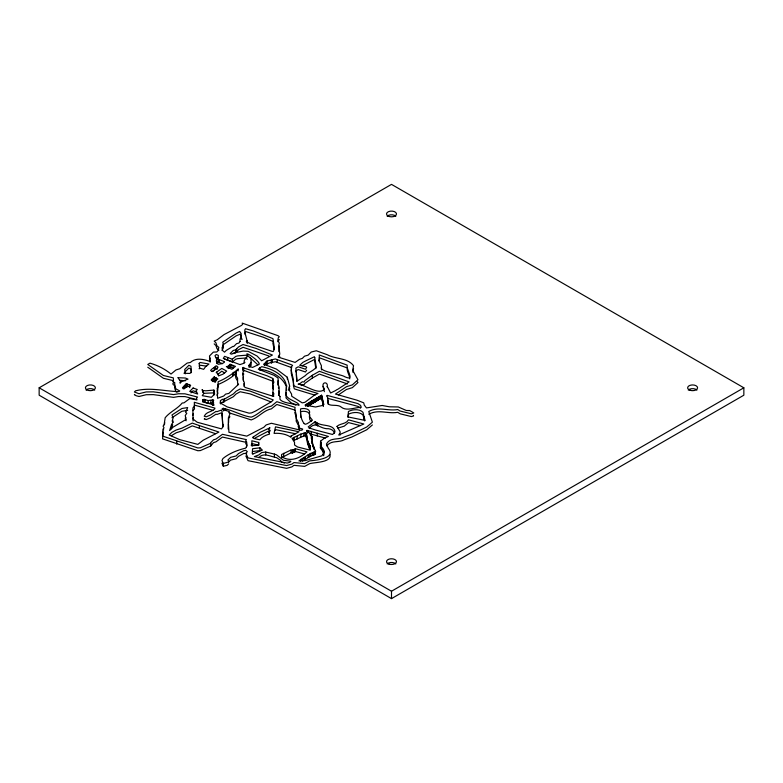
<?xml version="1.0" encoding="UTF-8"?>
<svg xmlns="http://www.w3.org/2000/svg" width="783" height="783" viewBox="0 0 783 783"><rect width="100%" height="100%" fill="white"/><g stroke="black" fill="none" stroke-linecap="round" stroke-linejoin="round"><path stroke-width="1.17" d="M315.872 368.685L314.423 359.505L302.307 365.73M216.617 363.498L216.744 361.178M322.625 399.721L323.056 403.069L324.015 404.253L322.361 405.496L315.539 406.994L305.027 405.095L321.607 395.249L322.939 404.214M322.704 403.617L321.607 395.249M310.146 445.791L310.146 448.561L309.373 448.365L307.699 444.157L306.212 437.129L306.633 433.41L305.184 432.823L300.848 434.095L292.049 438.47L294.516 442.268L294.555 444.998L297.628 447.024L310.107 450.147L310.489 446.887L307.699 441.387L306.212 434.35M246.508 446.966L246.674 444.754L245.666 443.697L246.42 442.415L222.46 437.061L216 441.837L213.495 442.62L210.666 446.046L200.36 450.577L197.854 450.734L162.561 438.852L163.256 431.942M237.543 385.53L237.611 384.169M171.438 428.741L172.681 424.738M241.066 338.305L241.184 336.357L240.097 334.214L236.163 335.829L222.763 345L223.449 347.662L222.039 350.5M273.247 388.339L272.69 383.21L273.776 382.799L273.805 381.664L272.964 381.213L273.375 380.225L272.68 379.178L273.228 378.62L267.209 375.84L242.877 367.628L243.033 370.76L243.826 371.269L242.945 372.15L243.17 379.657L244.384 382.867L243.953 386.42L245.353 387.497L273.531 396.413L273.384 395.562L272.181 395.542L273.521 394.74L273.796 393.369L272.846 392.655L273.375 386.508M311.947 439.234L311.947 436.454L310.489 433.743L306.887 430.963L307.024 430.386L328.39 436.425L324.211 438.274L320.541 441.172L321.157 442.522L320.413 447.993L323.868 452.926M248.955 365.358L249.708 366.415L252.547 367.462L259.261 364.183C259.506 360.023 238.003 346.82 250.883 358.624L251.186 362.392L248.955 365.358L248.955 367.207M193.156 417.74L193.039 420.951M352.918 372.356L353.534 368.49M286.245 386.968L286.676 390.316M202.621 400.074L203.502 401.894L214.102 405.046L213.103 404.752L212.487 403.421L213.456 401.806L212.604 401.356L213.769 400.182L212.77 399.878L208.131 400.573L204.03 399.34L202.621 400.074L202.621 401.924M278.464 395.395L279.502 392.126L279.042 390.932M238.14 370.917L238.14 369.067C231.866 374.421 225.563 378.718 218.173 381.722L217.733 387.585L217.136 388.182L217.86 393.565L216.891 395.209M164.45 424.826L164.743 422.556M222.157 415.714L222.039 410.928L220.894 410.223L216.969 411.682L216 411.398L210.51 415.029L206.223 416.81L204.216 416.262C206.369 411.418 211.831 412.24 214.796 408.824L214.885 408.1L194.311 402.286L194.497 406.211L193 407.708L192.872 409.206L193.049 419.052L197.159 422.213L221.511 428.878L222.989 426.813L223.4 424.631L222.744 424.112L222.039 413.698L220.894 413.003L216.969 414.452L216 414.178L210.51 417.809L206.223 419.58L204.216 419.042L204.794 418.455M228.46 424.22L228.949 432.304L246.802 436.131L263.851 427.264L266.181 424.924L271.368 423.27L301.024 430.298L302.307 429.896L302.688 429.064L299.282 428.037L299.36 426.148L298.186 423.701L298.568 422.849L296.15 418.318L296.385 415.244L294.77 409.646L295.093 407.366L276.83 401.699L271.417 406.083C263.509 407.6 258.713 414.599 251.235 417.153C241.37 415.744 232.375 409.861 222.744 408.364L221.892 409.225L229.282 411.574L229.908 413.943L228.401 417.828L228.176 429.015M237.582 380.969L235.859 378.12L235.556 375.771L235.996 371.7L238.14 369.067M235.967 374.695L235.996 371.7M172.828 422.507L173.072 420.863M277.877 385.03L278.053 380.802M278.464 387.272L278.572 388.456M275.362 430.327L275.499 429.622L295.563 433.772M192.931 415.293L193.264 413.61M348.014 417.222L348.406 414.256C352.458 412.044 359.632 411.496 362.979 415.068L364.702 420.941M322.939 401.444L323.056 405.839L323.056 404.674M210.666 446.046L210.881 442.473L213.495 439.84L216 439.057L222.46 434.291L246.42 439.645L245.666 440.927L246.674 441.974L246.997 445.752L245.627 448.14C237.709 450.068 229.321 453.259 222.94 458.544L221.981 460.561L223.321 463.448L223.321 466.218L227.168 465.347L228.646 463.859M320.413 447.993L320.541 441.172M323.575 453.974L323.496 454.796L323.868 450.156L320.413 445.214M279.365 345.988L278.885 351.645M235.967 371.925L235.859 375.341L237.582 378.199L237.543 382.76L238.551 384.296L228.832 393.428L225.612 394.113L223.732 396.002L217.596 398.293L217.273 391.383M288.976 390.521L289.739 389.024L289.201 386.802M306.212 437.129L306.633 436.19L303.833 435.925L293.547 440.555L293.547 437.775M321.5 367.119C318.74 371.729 341.261 374.157 344.765 376.731C355.736 381.801 346.008 369.87 347.202 365.152L319.229 354.953L319.533 360.337L318.75 360.16L321.382 365.651L321.5 369.899M286.186 392.352L286.03 397.96L290.943 402.648L295.905 405.251M229.908 416.713L228.695 418.533L228.577 422.791M134.735 394.397L134.373 394.759L136.154 395.718L139.012 396.492L146.167 394.72L153.331 394.622L173.581 397.363L178.534 396.531L184.964 396.589L196.553 399.496M185.542 371.416L188.86 368.079L190.974 369.057L191.444 372.669M185.248 372.033L183.976 373.305L189.946 373.432L191.199 372.16L190.974 366.278L188.86 365.309L184.71 369.478L185.248 373.882M199.156 366.18L200.105 365.23L206.653 366.16M210.177 358.076L209.472 358.78L210.079 362.049M218.516 350.53L218.868 350.167L216.989 348.699L215.912 345.548L214.19 343.864M186.374 383.778L182.468 387.702L182.977 388.681L187.45 386.391L189.427 386.606L190.661 385.363L186.374 383.778L186.374 386.557L183.878 389.063L183.878 386.293M215.922 357.586L218.33 358.115M214.209 367.491L216.578 365.837L218.036 367.227L213.847 370.721L211.733 371.416L210.617 370.388L212.154 368.842L214.209 367.491L214.209 370.261L212.154 371.612M191.032 392.851L193.107 390.766L196.406 391.911M268.823 355.971L243.053 347.29L238.531 349.698L235.634 352.82L231.347 354.141L230.163 353.593L233.295 350.441L235.566 349.903L238.531 346.918L243.053 344.52L256.11 348.415L272.406 355.051L261.639 360.767L257.118 356.059L248.162 351.322L243.161 351.087L235.947 352.507M247.281 340.693L246.273 341.701L252.38 344.677L271.28 351.068L273.159 351.587L273.776 350.627L274.187 346.761L272.973 338.647L253.173 330.896L245.559 328.723L244.795 329.946C244.932 334.693 247.105 338.824 247.281 343.463M171.996 417.711L181.91 411.271L187.675 410.351M214.102 377.005L211.165 379.951L214.493 381.957L215.56 382.104L214.943 381.096L217.899 378.943L214.102 377.005L214.102 379.775L212.31 381.575M232.306 359.221L235.83 356.382L237.709 355.883L245.872 355.237L247.32 356.49L244.374 360.111L243.904 363.273L239.931 364.594L223.263 358.389L224.594 356.334L232.306 359.221L232.306 362L224.594 359.103M217.919 374.362L221.765 371.191L224.711 372.923M227.961 366.375L230.065 364.261L235.468 366.375L231.856 369.331L226.356 366.601L227.961 366.375L227.961 368.225M232.306 362L235.83 359.162L237.709 358.653L245.872 358.007L247.32 359.26M230.065 364.261L230.065 367.031L228.558 368.548L228.558 365.778M185.835 417.691L185.238 418.288L186.129 420.784M193 410.488L194.497 408.99L194.311 405.056L212.907 410.302M171.281 435.72L176.175 432.803L182.057 430.885L192.275 425.874L215.482 433.684M244.374 362.891L244.971 362.294M217.136 390.952L217.733 390.355L218.173 384.502C224.829 381.595 230.838 378.248 236.397 373.109M213.475 403.245L213.182 400.769M250.208 366.503L251.186 365.162L250.981 362.412M242.945 374.92L243.826 374.039L243.033 373.53M279.296 339.509L277.818 341.721M220.356 403.46L233.344 396.736L236.065 393.996L240.175 391.745L250.217 393.898L270.849 401.855M293.478 382.818L291.276 373.374L291.227 366.894L292.588 365.524L291.834 364.917L275.352 358.957L267.013 361.032L263.773 364.291L276.419 369.087L287.302 377.259L289.739 386.254L288.653 389.161L291.55 394.064L291.756 396.267L302.218 402.863L304.959 402.296L314.795 394.877L317.976 393.526L295.563 386.645L293.948 385.52L293.419 382.76M291.834 367.687L275.352 361.736L269.137 363.028L266.005 364.829L266.005 362.049M279.159 357.547L279.795 356.901L279.296 355.306M291.472 369.419L291.266 370.173M296.326 374.558L296.317 373.922M306.642 370.183L305.448 371.994L298.274 369.566L295.857 370.897L296.013 372.062M222.509 462.802L221.981 463.33L223.321 466.218M301.22 385.637L302.307 384.551L304.078 384.756L304.949 383.337L312.339 378.052L312.339 375.272L319.425 371.289L349.12 381.898L337.512 389.454A3.22 1.86 0 0 0 335.897 390.394L330.622 392.997L327.304 386.508C328.312 380.753 319.66 381.977 324.387 388.906L324.231 389.337C318.564 395.513 305.468 384.854 298.117 384.13L298.803 384.189M228.499 462.215L230.584 460.12L236.104 458.74L238.472 456.352L243.66 453.504L246.635 453.435M269.45 432.813L268.53 432.01M308.316 403.167L308.316 405.937L319.17 399.438L319.327 396.511M258.801 457.693C263.391 451.987 270.859 456.812 276.556 457.634L280.245 460.159L282.066 462.41M319.327 399.281L321.607 398.028M292.333 450.333L295.455 448.708L306.965 451.869C299.977 458.241 290.513 462.41 281.489 456.646L281.606 454.463L291.051 450L292.333 450.333L292.333 453.103L291.051 452.78L281.753 457.615M292.333 453.103L295.455 451.478L295.455 448.708M283.72 462.773L284.268 463.233M311.722 438.539L311.947 436.454M310.489 449.667L310.146 448.561M311.722 436.689L312.857 445.331L315.578 451.233L308.189 454.776L298.93 460.923L305.076 460.639L321.96 455.804L324.084 452.173L323.575 451.204M302.316 458.319L302.316 461.089L310.939 455.96L315.128 454.463L315.578 451.233M326.844 445.958C331.15 439.87 338.569 443.021 344.285 439.743L351.812 437.022L366.738 429.779L372.385 424.954M309.138 428.536C315.725 421.127 318.338 427.675 326.384 428.683C330.181 428.33 333.724 430.092 334.517 433.156M338.432 394.896L346.409 389.494L352.36 387.654L357.948 382.544L357.302 381.654M312.339 375.272L304.949 380.567L304.078 381.977L302.307 381.771L299.067 384.287M224.457 399.105L233.344 393.957L236.065 391.226L240.175 388.965L250.217 391.128L273.257 399.917L271.535 401.659L255.747 410.958L251.627 412.876L249.102 413.17L227.246 406.925L220.072 402.873L220.649 402.296L220.356 400.681L222.284 399.379L224.457 399.105L224.457 401.885M39.15 387.8L391.5 184.377L743.85 387.8L743.85 395.2L391.5 598.623L39.15 395.2L39.15 387.8L391.5 591.234L743.85 387.8M337.855 428.125L344.266 426.148L348.484 422.595L360.366 425.619M269.244 430.699L254.818 438.137M210.666 443.266L200.36 447.798L197.854 447.954L162.561 436.072L162.874 430.337L163.98 427.665L163.099 426.197L164.166 424.327L165.174 417.74C170.077 411.721 177.281 409.02 182.194 403.03L183.956 402.854L189.799 398.557L196.964 399.947L196.523 398.067L197.531 397.05L184.964 393.82L178.534 393.751L173.581 394.593L153.331 391.843L146.167 391.94L139.012 393.722L134.373 391.989L135.479 390.874C149.964 387.008 164.665 391.304 179.013 391.627L179.708 390.923L175.93 388.897L174.815 385.804L174.697 382.515L173.386 382.114L172.789 380.998L173.503 380.284L173.317 377.876L163.412 375.497L147.762 364.457L149.984 363.175C157.882 365.397 164.822 368.979 171.017 374.059L176.009 369.928L179.777 368.764L187.186 363.058L190.357 362.47C195.916 357.322 204.03 359.211 210.461 361.648L209.472 356.011L213.338 352.115L216.803 351.968L217.85 350.911L218.868 347.398L216.989 345.929L215.912 342.778L214.19 341.094L217.185 339.793L224.075 334.576L241.585 325.385L242.632 324.328L242.192 323.105L278.122 335.711L279.296 336.739L278.308 337.727L277.838 340.39L279.365 343.208L278.728 345.293L279.795 354.131L278.21 357.126L295.113 362.402L299.439 359.348L302.346 358.379L304.518 356.196L308.15 355.12L311.243 352.027L316.322 350.755L327.245 354.719C335.604 359.377 347.486 357.635 353.534 365.71L352.712 370.32L357.948 379.765L352.36 384.874L346.409 386.724L335.447 394.074L356.94 400.182L363.733 402.844L364.281 405.075L366.483 407.914L382.163 405.477L389.357 406.808L398.273 406.964L406.299 410.488L409.715 410.546L413.786 412.935L411.427 413.806L400.221 411.065L397.735 409.538C387.918 411.378 378.463 406.132 368.764 411.466L372.385 422.184L366.738 426.999L351.812 434.252L344.285 436.973C338.422 440.3 330.093 436.983 326.423 444.069L328.224 448.189C336.602 458.29 316.312 460.247 309.706 460.874L304.685 463.605L293.948 462.557L291.942 464.084L286.588 465.572L248.025 457.898L245.862 453.181L247.33 451.713L245.833 450.303L243.66 450.734L238.472 453.582L236.104 455.96L230.584 457.35L227.902 460.042L228.646 461.079L228.254 462.078L223.321 463.448M204.03 399.34L204.03 402.11L208.131 403.353L213.769 402.951M233.295 353.221L235.566 352.673L235.566 349.903M315.255 421.587L308.218 426.882L310.176 428.262L315.539 430.033L332.579 434.487L334.811 432.236L334.918 431.061C332.746 423.27 320.864 427.175 315.255 421.587L315.255 424.366M213.906 390.081L205.723 390.815L202.66 390.433L202.063 389.64L203.844 393.389L202.268 395.66L211.371 397.314L214.62 394.055L213.906 390.081L214.102 394.896M213.906 392.86L203.678 393.33M259.966 447.798L252.576 448.747L252.234 453.67L253.154 453.876L262.364 450.147L259.966 447.798L259.966 450.577L252.576 451.527M368.764 414.236C378.463 408.902 387.918 414.158 397.735 412.308L400.221 413.835L411.427 416.576L413.551 415.949L413.375 415.372M265.731 452.055L261.688 452.574L258.801 454.923L254.367 456.597L287.126 463.056L289.818 462.322L290.904 461.236L283.446 460.277L276.556 454.864L274.412 454.081L265.731 452.055L265.731 454.835M214.102 379.775L216.304 380.871L216.304 378.101M179.855 380.235L185.375 380.792M186.374 386.557L187.646 386.753L187.646 383.983M315.069 395.219L294.3 388.857L293.419 385.53L293.478 380.049L291.276 370.604M309.373 433.665L325.395 438.089M339.616 433.909L340.096 435.123M295.455 451.478L304.665 454.013M258.664 442.454L251.823 440.751L252.009 444.098A2.838 1.644 0 0 0 251.48 445.791L258.713 445.175L258.664 442.454L258.664 445.224L251.823 443.521L252.42 445.87M347.417 383.954L319.425 374.068L312.339 378.052M327.94 398.381L357.988 406.397L360.591 408.178M199.371 425.6L218.937 432.05L203.159 440.242L197.845 444.392L179.689 439.635L169.197 435.035L171.878 432.343L176.175 430.033L182.057 428.115L192.275 423.094L199.371 425.6L199.371 428.379M295.093 410.135L276.83 404.478L271.417 408.853C263.509 410.37 258.713 417.378 251.235 419.923L228.656 412.661M217.605 368.999L215.442 369.028L215.442 366.258M222.362 363.596L218.163 361.952L217.928 359.26M230.065 367.031L233.031 368.196L233.031 365.416M272.973 341.417L263.617 337.365L245.559 331.503L244.795 332.716L245.187 334.605M327.088 386.655L327.47 387.223M177.036 392.224L175.93 391.666L174.815 388.574L174.697 385.295L173.386 384.893L172.789 383.778L173.503 383.053L173.317 380.646L163.412 378.277L147.762 367.227M271.985 380.9L243.17 370.105L243.17 367.325M250.276 357.831L257.901 364.858M311.154 421.42L309.784 419.649L309.393 416.595C311.282 411.378 303.726 410.635 300.574 411.711L300.76 417.192M273.796 396.139L272.846 395.425L272.846 392.655M273.375 382.995L272.68 381.957L272.68 379.178M245.862 455.96L248.025 460.668L286.588 468.342L291.942 466.864L293.948 465.327L304.685 466.384L309.706 463.644C315.118 462.166 331.777 462.567 330.025 454.531M163.099 428.967L163.686 429.945M286.255 386.352C282.301 376.78 271.564 371.259 261.639 369.449L259.985 370.261L259.985 367.481M220.552 403.901L220.454 400.906M252.518 453.308L252.87 454.091M294.77 412.416L296.385 418.014L296.15 421.088L298.568 425.619L298.186 426.471L299.527 430.562M349.776 378.864C349.707 374.812 346.663 371.876 347.202 367.932L319.229 357.733L319.219 361.12M363.968 416.546L362.979 412.298C359.632 408.716 352.458 409.274 348.406 411.486L348.024 416.947L365.093 420.412L363.968 416.546L363.968 419.326M272.69 385.98L273.375 389.278M315.089 452.173L315.578 454.013M274.187 349.531L272.778 342.719M243.983 383.523L244.384 385.637M296.326 375.194L296.786 381.301M322.978 386.401L324.387 391.676M243.396 380.93L243.366 377.103M327.685 400.152L328.194 404.292M222.245 415.959L222.744 426.882M320.541 443.951L320.55 445.126M391.5 591.234L391.5 598.623M323.722 450.675L323.722 455.696M323.359 403.568L323.359 406.348M323.31 449.579L323.31 452.359M322.772 400.054L322.919 405.291M322.606 448.395L322.753 451.781M322.459 398.058L322.449 401.464M322.312 397.461L322.312 400.23M322.165 396.355L322.224 399.702M321.363 395.366L321.363 398.146M321.138 395.601L321.138 398.371M321.157 442.522L321.157 445.292M320.981 445.811L320.981 448.581M320.932 442.747L320.932 445.527M320.433 395.914L320.433 398.694M319.885 396.345L319.885 399.115M319.562 396.541L319.562 399.31M319.17 396.668L319.17 399.438M318.603 396.981L318.603 399.751M318.045 397.412L318.045 400.182M317.653 423.241L317.653 426.011M317.262 433.185L317.262 435.955M316.851 398.087L316.851 400.857M316.596 398.204L316.596 400.984M316.635 422.536L316.635 425.316M316.361 398.439L316.361 401.209M315.784 398.762L315.784 401.532M315.295 399.115L315.295 401.894M315.422 450.626L315.422 453.396M315.128 451.693L315.128 454.463M314.942 399.213L314.942 401.982M314.668 399.477L314.668 402.256M314.042 399.839L314.042 402.619M313.924 446.633L313.924 449.413M313.846 452.212L313.846 454.982M313.347 400.142L313.347 402.912M313.092 400.26L313.092 403.039M312.867 400.495L312.867 403.265M312.828 444.147L312.828 446.927M312.779 452.505L312.779 455.285M312.172 441.162L312.172 443.941L312.123 438.764M312.123 400.827L312.123 403.607M311.389 401.17L311.389 403.95M311.194 431.345L311.194 434.115M311.34 435.818L311.34 438.597M311.017 401.268L311.017 404.038M310.939 453.181L310.939 455.96M310.743 401.542L310.743 404.312M310.489 433.743L310.489 435.593M310.362 401.933L310.362 404.703M309.872 446.056L309.872 448.825M309.725 454.013L309.725 456.792M309.53 402.354L309.53 405.124M309.53 444.95L309.53 447.719M309.373 445.586L309.373 448.365M308.933 443.599L308.933 446.369M308.463 430.67L308.463 432.519M308.463 442.101L308.463 444.881M308.189 454.776L308.189 457.546M307.817 403.529L307.817 406.299M307.739 440.359L307.699 444.157M307.445 403.627L307.445 406.406M307.543 431.159L307.543 433.009M307.171 403.901L307.171 405.751M307.024 430.386L307.024 432.236M306.848 435.231L306.936 439.439M305.791 404.596L305.791 406.446M305.409 456.783L305.409 459.562M305.184 432.823L305.184 435.593M304.176 457.624L304.176 460.394M303.833 433.156L303.833 435.925M300.848 434.095L300.848 436.865M300.535 459.318L300.535 461.158M297.129 436.268L297.129 439.038M294.907 449.256L294.907 452.026M294.105 437.217L294.105 439.997M293.958 449.706L293.958 452.476M292.607 450.059L292.607 452.828M291.051 450L291.051 452.78M287.302 377.259L287.302 379.109M283.671 453.328L283.671 456.107M277.202 359.661L277.202 362.431M274.412 454.081L274.412 456.861M273.521 393.634L273.521 395.484M272.964 381.213L272.964 383.063M272.69 383.21L272.827 386.42M272.122 359.945L272.122 362.715M271.505 360.082L271.505 362.862M271.29 360.131L271.29 362.901M267.013 361.032L267.013 363.811M266.611 361.443L266.611 364.212M264.38 363.684L264.38 365.534M249.885 364.418L249.885 367.198M243.65 367.511L243.65 370.29M236.652 348.807L236.652 351.577M233.774 372.248L233.774 375.018M233.334 372.561L233.334 375.341M232.58 373.188L232.58 375.957M231.063 364.643L231.063 367.423M229.771 364.565L229.771 367.335M227.647 357.557L227.647 360.337M225.543 408.638L225.543 410.488M223.644 408.188L223.644 410.967M223.4 399.536L223.4 402.315M219.201 359.583L219.201 362.353M215.668 377.641L215.668 380.421M215.364 366.336L215.364 369.106M214.532 376.985L214.532 379.755M213.456 377.651L213.456 380.421M212.77 399.878L212.77 402.648M212.604 401.356L212.604 403.206M212.487 403.421L212.487 405.271M212.31 378.806L212.31 380.646M210.891 400.456L210.891 403.225M208.131 400.573L208.131 403.353M205.058 399.643L205.058 402.423M202.924 399.78L202.924 401.63M202.66 390.433L202.66 392.273M189.711 384.854L189.711 387.624M186.06 384.091L186.06 386.871M185.747 384.404L185.747 387.184M185.121 385.03L185.121 387.81M176.743 441.309L176.743 444.088M387.184 563.897A4.982 2.878 0 0 1 395.816 563.897M688.286 390.061A4.982 2.878 0 0 1 696.919 390.061M387.184 216.225A4.982 2.878 0 0 1 395.816 216.225M86.081 390.061A4.982 2.878 0 0 1 94.714 390.061M279.991 396.58L279.952 399.271C282.213 403.137 293.723 403.676 299.126 405.212C298.656 401.836 287.899 400.152 286.03 395.18L285.942 390.022L286.774 385.872L286.177 384.874C284.366 374.558 271.427 368.548 261.639 366.679L258.273 369.204L273.981 375.292L278.053 378.023L278.366 385.03C280.843 388.955 276.683 392.939 279.991 396.58M304.156 423.593C305.468 426.06 310.587 421 312.446 420.217L309.784 416.879L309.393 413.825C311.282 408.609 303.726 407.855 300.574 408.932C300.212 414.031 300.897 419.482 304.156 423.593M314.756 357.635L316.263 367.188C313.552 370.897 308.316 372.189 305.116 375.781L297.07 381.194L295.857 368.127L298.274 366.796L305.448 369.224L306.642 367.413L306.133 366.718L299.703 365.358L302.894 362.363L306.036 360.728L314.423 356.725L314.756 357.635M216.656 359.231L216.314 361.041L218.105 364.291L222.362 363.586L224.388 362.255L224.467 361.648L218.163 359.172L218.33 355.345L216.225 354.503L214.982 355.756L216.656 359.231M328.194 401.513C326.756 407.708 337.277 403.47 341.094 407.013C346.438 411.574 355.022 407.287 361.266 407.307L360.591 405.398L357.988 403.627L327.088 395.376L326.55 395.914L327.685 397.382L328.194 401.513M240.029 341.486L238.893 343.062L236.544 343.659L233.618 346.605L232.942 346.389L226.267 350.402L224.506 352.174L222.558 350.471L222.039 347.721L223.449 344.892L222.763 342.23L236.163 333.049L239.637 331.434L241.184 333.587L241.076 337.767L242.153 339.342L240.038 338.804L240.029 341.486M171.536 424.503L169.617 430.552L172.896 427.244L186.011 419.473L185.238 415.519L186.794 413.267L185.63 412.387L187.675 407.571L181.91 408.501L171.996 414.941L173.072 418.083L172.172 421.088L172.935 422.399L171.536 424.503M178.054 377.719L180.707 381.957L180.178 383.249L179.924 382.75L182.067 381.35L188.037 379.119L185.375 378.023L178.054 377.719M199.156 363.41L199.714 368.127L199.088 368.754L200.252 368.323L203.668 369.341L205.616 366.65L208.953 364.036L200.105 362.46L199.156 363.41M253.036 437.159L252.919 437.873L254.044 438.519L259.848 439.811A18.078 10.433 0 0 1 269.548 434.115L269.078 432.735L270.213 430.435L268.53 429.231L269.998 427.763L260.25 432.275L253.036 437.159M291.07 436.043L290.855 437.296A18.078 10.433 0 0 0 274.099 433.391L275.499 426.843L298.989 431.785L291.07 436.043M337.003 426.383L339.979 431.453L340.184 432.588L338.755 435.015L363.801 424.004L348.484 419.825C346.115 424.249 339.969 423.339 337.003 426.383M193.107 387.986L189.731 391.383L197.678 394.045L196.063 390.746L197.277 389.513L193.107 387.986M216.803 372.013L216.196 372.62L217.938 373.667L218.467 375.918L222.901 374.235L226.698 371.103L221.765 368.421L216.803 372.013M389.004 564.132A4.982 2.878 0 0 0 396.482 561.636A4.982 2.878 0 0 0 389.004 559.15A4.982 2.878 0 0 0 389.004 564.132M690.107 390.296A4.982 2.878 0 0 0 697.584 387.8A4.982 2.878 0 0 0 690.107 385.314A4.982 2.878 0 0 0 690.107 390.296M387.976 216A4.982 2.878 0 0 0 396.315 214.708A4.982 2.878 0 0 0 390.208 211.185A4.982 2.878 0 0 0 387.976 216M86.874 389.836A4.982 2.878 0 0 0 95.213 388.544A4.982 2.878 0 0 0 89.115 385.021A4.982 2.878 0 0 0 86.874 389.836"/></g></svg>
